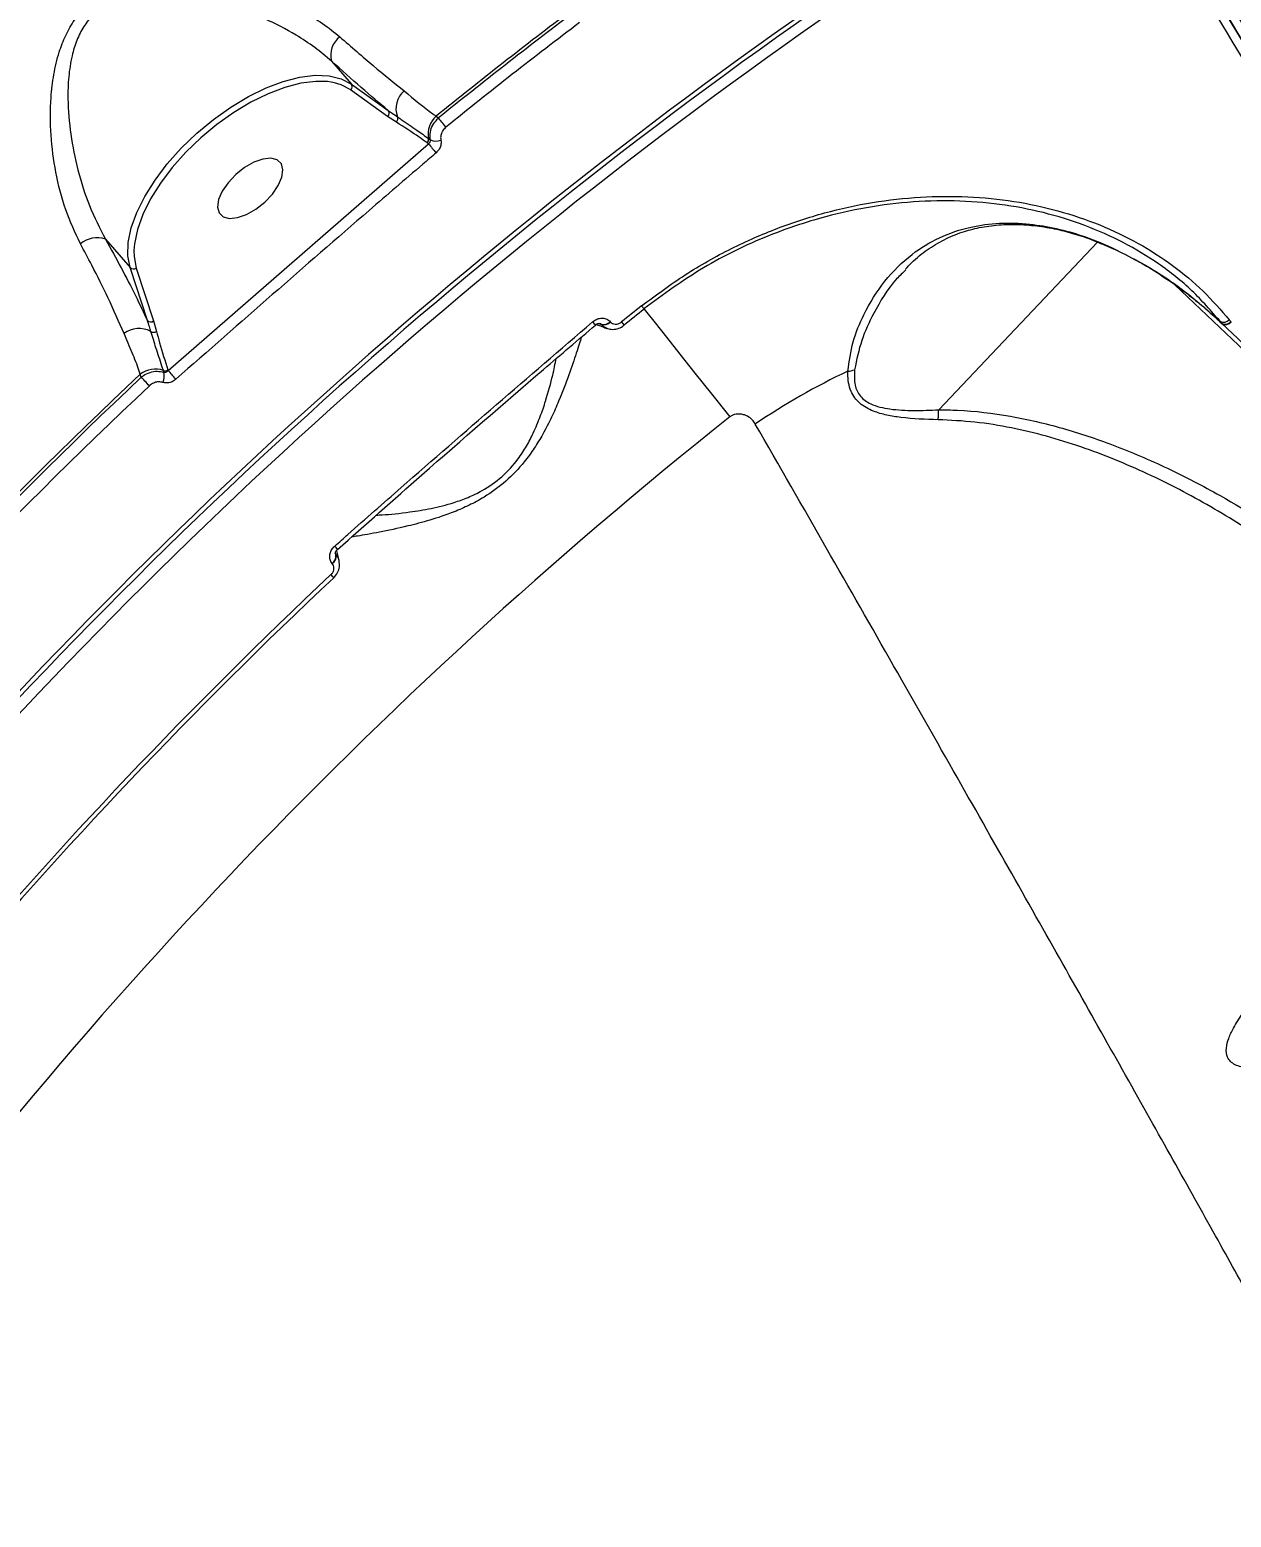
# Model space of a CAD drawing. Header units: millimetres. Extents: x -10374 to 11119, y -8221 to 9433.
# Drawn here: x 1666.9 to 1802.9, y -1908.1 to -1739.7 of the extents above; entities that cross this region are included whole.
import ezdxf

# ---------------------------------------------------------------- set-up
doc = ezdxf.new("R2010")
doc.units = ezdxf.units.MM
for name, color, linetype in [('DIKOM_ОБЪЕКТ', 7, 'Continuous'), ('DIKOM_РАЗМЕР_ЗОНА', 7, 'Continuous'), ('DIKOM_РАЗМЕР_ОБЪЕКТА', 7, 'Continuous')]:
    doc.layers.add(name, color=color, linetype=linetype)
doc.styles.add('style1', font='arial.ttf', dxfattribs={"width": 0.8})
doc.dimstyles.new('1-50', dxfattribs={"dimtxt": 300, "dimasz": 200, "dimexe": 100, "dimexo": 0, "dimgap": 100, "dimtad": 0, "dimdec": 0, "dimtxsty": 'style1', "dimcen": 0, "dimclrd": 7, "dimclre": 7, "dimadec": 1, "dimazin": 2, "dimtfac": 1, "dimtdec": 0, "dimtmove": 1, "dimatfit": 3, "dimfxl": 0, "dimlwd": 25, "dimlwe": 18, "dimarcsym": 0})

# ---------------------------------------------------------------- blocks, each defined once
blk = doc.blocks.new('*D16')
at = {"layer": 'Defpoints', "color": 0, "transparency": 16777216}
for p in [(-9045.1, 5161.67), (3694.49, 5161.67), (1813.16, -6719.94)]:
    blk.add_point(p, dxfattribs=at)
at = {"layer": 'DIKOM_РАЗМЕР_ОБЪЕКТА', "color": 7, "lineweight": 18, "transparency": 16777216}
for p, q in [((3694.49, 5161.67), (-9145.1, 5161.67)), ((1813.16, -6719.94), (-9145.1, -6719.94))]:
    blk.add_line(p, q, dxfattribs=at)
at = {"layer": 'DIKOM_РАЗМЕР_ОБЪЕКТА', "color": 7, "lineweight": 25, "transparency": 16777216}
for p, q in [((-9045.1, 4961.67), (-9045.1, -0.45)), ((-9045.1, -6519.94), (-9045.1, -1080.23))]:
    blk.add_line(p, q, dxfattribs=at)
at = {"layer": 'DIKOM_РАЗМЕР_ОБЪЕКТА', "color": 7, "transparency": 16777216}
for points in [[(-9078.43, 4961.67), (-9011.76, 4961.67), (-9045.1, 5161.67)], [(-9078.43, -6519.94), (-9011.76, -6519.94), (-9045.1, -6719.94)]]:
    blk.add_solid(points, dxfattribs=at)
at = {"layer": 'DIKOM_РАЗМЕР_ОБЪЕКТА', "color": 0, "transparency": 16777216, "insert": (-9045.1, -540.34), "char_height": 300, "attachment_point": 5, "rotation": 90, "style": 'style1'}
blk.add_mtext('11900', dxfattribs=at)
blk = doc.blocks.new('*D15')
at = {"layer": 'Defpoints', "color": 0, "transparency": 16777216}
for p in [(-5227.87, 8308.78), (9119.43, -1150.4), (-5227.87, -1991.82)]:
    blk.add_point(p, dxfattribs=at)
at = {"layer": 'DIKOM_РАЗМЕР_ОБЪЕКТА', "color": 7, "lineweight": 18, "transparency": 16777216}
for p, q in [((-5227.87, -1991.82), (-5227.87, 8408.78)), ((9119.43, -1150.4), (9119.43, 8408.78))]:
    blk.add_line(p, q, dxfattribs=at)
at = {"layer": 'DIKOM_РАЗМЕР_ОБЪЕКТА', "color": 7, "lineweight": 25, "transparency": 16777216}
for p, q in [((-5027.87, 8308.78), (187.44, 8308.78)), ((8919.43, 8308.78), (1267.22, 8308.78))]:
    blk.add_line(p, q, dxfattribs=at)
at = {"layer": 'DIKOM_РАЗМЕР_ОБЪЕКТА', "color": 7, "transparency": 16777216}
for points in [[(-5027.87, 8342.11), (-5027.87, 8275.44), (-5227.87, 8308.78)], [(8919.43, 8342.11), (8919.43, 8275.44), (9119.43, 8308.78)]]:
    blk.add_solid(points, dxfattribs=at)
at = {"layer": 'DIKOM_РАЗМЕР_ОБЪЕКТА', "color": 0, "transparency": 16777216, "insert": (727.33, 8308.78), "char_height": 300, "attachment_point": 5, "style": 'style1'}
blk.add_mtext('14350', dxfattribs=at)
blk = doc.blocks.new('*D14')
at = {"layer": 'Defpoints', "color": 0, "transparency": 16777216}
for p in [(-7515.85, 9236.32), (11119.43, -1423.4), (-7515.85, -2401.58)]:
    blk.add_point(p, dxfattribs=at)
at = {"layer": 'DIKOM_РАЗМЕР_ЗОНА', "color": 7, "lineweight": 18, "transparency": 16777216}
for p, q in [((-7515.85, -2401.58), (-7515.85, 9336.32)), ((11119.43, -1423.4), (11119.43, 9336.32))]:
    blk.add_line(p, q, dxfattribs=at)
at = {"layer": 'DIKOM_РАЗМЕР_ЗОНА', "color": 7, "lineweight": 25, "transparency": 16777216}
for p, q in [((-7315.85, 9236.32), (77.56, 9236.32)), ((10919.43, 9236.32), (1157.34, 9236.32))]:
    blk.add_line(p, q, dxfattribs=at)
at = {"layer": 'DIKOM_РАЗМЕР_ЗОНА', "color": 7, "transparency": 16777216}
for points in [[(-7315.85, 9269.65), (-7315.85, 9202.98), (-7515.85, 9236.32)], [(10919.43, 9269.65), (10919.43, 9202.98), (11119.43, 9236.32)]]:
    blk.add_solid(points, dxfattribs=at)
at = {"layer": 'DIKOM_РАЗМЕР_ЗОНА', "color": 0, "transparency": 16777216, "insert": (617.45, 9236.32), "char_height": 300, "attachment_point": 5, "style": 'style1'}
blk.add_mtext('18650', dxfattribs=at)
blk = doc.blocks.new('*D13')
at = {"layer": 'Defpoints', "color": 0, "transparency": 16777216}
for p in [(-10176.97, 7112.81), (3082.33, 7112.81), (2015.48, -8221.4)]:
    blk.add_point(p, dxfattribs=at)
at = {"layer": 'DIKOM_РАЗМЕР_ЗОНА', "color": 7, "lineweight": 18, "transparency": 16777216}
for p, q in [((3082.33, 7112.81), (-10276.97, 7112.81)), ((2015.48, -8221.4), (-10276.97, -8221.4))]:
    blk.add_line(p, q, dxfattribs=at)
at = {"layer": 'DIKOM_РАЗМЕР_ЗОНА', "color": 7, "lineweight": 25, "transparency": 16777216}
for p, q in [((-10176.97, 6912.81), (-10176.97, -14.41)), ((-10176.97, -8021.4), (-10176.97, -1094.19))]:
    blk.add_line(p, q, dxfattribs=at)
at = {"layer": 'DIKOM_РАЗМЕР_ЗОНА', "color": 7, "transparency": 16777216}
for points in [[(-10210.3, 6912.81), (-10143.64, 6912.81), (-10176.97, 7112.81)], [(-10210.3, -8021.4), (-10143.64, -8021.4), (-10176.97, -8221.4)]]:
    blk.add_solid(points, dxfattribs=at)
at = {"layer": 'DIKOM_РАЗМЕР_ЗОНА', "color": 0, "transparency": 16777216, "insert": (-10176.97, -554.3), "char_height": 300, "attachment_point": 5, "rotation": 90, "style": 'style1'}
blk.add_mtext('15300', dxfattribs=at)

msp = doc.modelspace()

# ---------------------------------------------------------------- linework, layer by layer
at = {"layer": 'DIKOM_ОБЪЕКТ', "color": 7, "linetype": 'Continuous', "lineweight": 15}
for p, q in [((1701.03, -1743.27), (1703.28, -1745.86)), ((1707.39, -1749.53), (1703.2, -1746.53)), ((1703.28, -1745.86), (1707.46, -1748.85)), ((1708.38, -1750.18), (1707.39, -1749.53)), ((1712.88, -1749.5), (1713.16, -1749.7)), ((1712.02, -1752.03), (1712.23, -1752.18)), ((1682.53, -1778.27), (1712.01, -1752.63)), ((1712.01, -1752.63), (1711.86, -1752.52)), ((1675.44, -1763.41), (1678.25, -1766.64)), ((1769.77, -1782.72), (1787.76, -1763.76)), ((1788.11, -1763.83), (1789.32, -1764.36)), ((1788.15, -1763.9), (1789.36, -1764.44)), ((1680.2, -1772.64), (1678.25, -1766.64)), ((1678.93, -1766.69), (1680.89, -1772.68)), ((1837.91, -1807.89), (1796.55, -1768.64)), ((1802.66, -1772.56), (1802.86, -1772.76)), ((1680.89, -1772.68), (1681.23, -1773.86)), ((1730.91, -1773.13), (1730.91, -1773.13)), ((1731.55, -1773.05), (1731.39, -1772.96)), ((1731.4, -1773), (1731.57, -1773.07)), ((1731.57, -1773.07), (1731.55, -1773.05)), ((1732.58, -1772.76), (1732.6, -1772.77)), ((1801.83, -1772.96), (1801.66, -1772.75)), ((1801.84, -1772.97), (1801.83, -1772.96)), ((1801.84, -1772.97), (1801.86, -1772.99)), ((1802.86, -1772.76), (1802.88, -1772.79)), ((1679.5, -1779.06), (1679.39, -1778.71)), ((1682.51, -1778.21), (1682.53, -1778.27)), ((1701.49, -1799.02), (1701.54, -1799.14)), ((1701.55, -1799.16), (1701.51, -1798.96)), ((1701.54, -1799.14), (1701.55, -1799.16)), ((1701.7, -1798.51), (1701.7, -1798.51)), ((1701.12, -1800.13), (1701.11, -1800.12))]:
    msp.add_line(p, q, dxfattribs=at)
at = {"layer": 'DIKOM_ОБЪЕКТ', "color": 7, "linetype": 'Continuous', "lineweight": 15, "flags": 128}
for points in [[(1678.25, -1766.64), (1677.99, -1765.31), (1678.03, -1763.8), (1678.37, -1762.15), (1679, -1760.4), (1679.9, -1758.58), (1681.06, -1756.73), (1682.44, -1754.9), (1684.03, -1753.12), (1685.78, -1751.43), (1687.66, -1749.87), (1689.62, -1748.48), (1691.62, -1747.28), (1693.63, -1746.3), (1695.58, -1745.56), (1697.45, -1745.08), (1699.19, -1744.86), (1700.76, -1744.92), (1702.14, -1745.26), (1703.28, -1745.86)], [(1700.19, -1745.57), (1699.25, -1745.57), (1697.56, -1745.77), (1695.75, -1746.24), (1693.85, -1746.96), (1691.9, -1747.91), (1689.96, -1749.07), (1688.06, -1750.43), (1686.24, -1751.94), (1684.54, -1753.57), (1683, -1755.3), (1681.66, -1757.08), (1680.54, -1758.87), (1679.66, -1760.64), (1679.06, -1762.34), (1678.73, -1763.93), (1678.67, -1764.71)], [(1713.99, -1750.74), (1713.88, -1750.6), (1713.76, -1750.45), (1713.64, -1750.31), (1713.52, -1750.16), (1713.41, -1750.02), (1713.31, -1749.9), (1713.23, -1749.79), (1713.16, -1749.7)], [(1693.47, -1759.22), (1694.34, -1758.31), (1695.01, -1757.34), (1695.42, -1756.4), (1695.54, -1755.56), (1695.36, -1754.89), (1694.89, -1754.45), (1694.18, -1754.27), (1693.27, -1754.36), (1692.25, -1754.72), (1691.2, -1755.32), (1690.2, -1756.11), (1689.33, -1757.03), (1688.66, -1758), (1688.25, -1758.94), (1688.13, -1759.78), (1688.31, -1760.45), (1688.78, -1760.89), (1689.49, -1761.07), (1690.4, -1760.98), (1691.42, -1760.61), (1692.47, -1760.01), (1693.47, -1759.22)], [(1678.67, -1764.71), (1678.69, -1765.39), (1678.93, -1766.69)], [(1789.32, -1764.36), (1789.37, -1764.42), (1789.37, -1764.42)], [(1736.14, -1770.98), (1736.22, -1771.08), (1736.29, -1771.17), (1736.35, -1771.24), (1736.39, -1771.3), (1736.42, -1771.33), (1736.43, -1771.34)], [(1736.43, -1771.34), (1736.57, -1771.52), (1737.66, -1772.89), (1738.96, -1774.52), (1740.47, -1776.42), (1742.17, -1778.57), (1744.06, -1780.94), (1746.12, -1783.53)], [(1802.86, -1772.76), (1802.72, -1772.87), (1802.58, -1772.96), (1802.43, -1773.03), (1802.29, -1773.07), (1802.15, -1773.08), (1802.03, -1773.07), (1801.92, -1773.03), (1801.84, -1772.97)], [(1680.42, -1780.03), (1680.29, -1779.9), (1680.17, -1779.76), (1680.04, -1779.62), (1679.91, -1779.48), (1679.79, -1779.35), (1679.68, -1779.24), (1679.58, -1779.14), (1679.5, -1779.06)], [(1701.28, -1801.73), (1701.27, -1801.72), (1701.25, -1801.69), (1701.2, -1801.64), (1701.14, -1801.58), (1701.06, -1801.49), (1700.96, -1801.39)]]:
    msp.add_lwpolyline(points, dxfattribs=at)
at = {"layer": 'DIKOM_ОБЪЕКТ', "color": 7, "linetype": 'Continuous', "lineweight": 15}
for centre, radius, start, end in [((2088, -2213.4), 646.28, 127.10022, 145.89978), ((2088, -2213.4), 580.87, 121.09855, 151.90145), ((2088, -2213.4), 580.37, 121.09855, 151.90145), ((2088, -2213.4), 579.13, 121.09885, 151.90115), ((2088, -2213.4), 596.59, 127.10022, 128.95988), ((2088, -2213.4), 596.26, 127.10338, 128.95123), ((2088, -2213.4), 594.93, 127.10338, 128.95123), ((1703.53, -1742.6), 2.59, 126.6542, 195.0317), ((1699.99, -1751.42), 5.86, 56.7137, 88.0374), ((1702.87, -1746.15), 0.502, 311.476, 36.4643), ((1710.98, -1748.65), 2.65, 130.5649, 200.1189), ((1707.06, -1749.15), 0.502, 311.5056, 36.4748), ((1708.02, -1749.8), 0.527, 313.6159, 26.8849), ((1714.7, -1751.53), 2.73, 131.9472, 190.4214), ((1711.48, -1752.13), 0.544, 313.5422, 10.6101), ((1712.86, -1750.8), 1.52, 245.7167, 291.6645), ((1756.24, -1715.9), 57.49, 219.7119, 221.0415), ((1674.5, -1766.21), 2.95, 71.3734, 129.7213), ((1678.62, -1766.27), 0.526, 225.3921, 307.1137), ((1680.57, -1772.26), 0.526, 225.3794, 307.1263), ((2088, -2213.4), 565.29, 128.4952, 128.7903), ((2088, -2213.4), 564.82, 128.4952, 128.7903), ((1802, -1771.82), 0.994, 249.8606, 311.927), ((1679.26, -1776.37), 2.84, 62.1357, 127.1506), ((1680.91, -1773.41), 0.551, 234.4389, 304.9926), ((1734.83, -1769.27), 5.5, 219.5888, 224.485), ((1731.83, -1772.08), 1.01, 254.0514, 317.9537), ((1731.85, -1772.1), 1.01, 254.0454, 317.9496), ((2019.66, -1543.32), 366.52, 218.7611, 218.8338), ((1802.25, -1772.27), 0.815, 240.6328, 320.8111), ((2088, -2213.4), 596.59, 133.22853, 139.77147), ((2088, -2213.4), 596.26, 133.24313, 139.75687), ((1681.1, -1780.98), 2.85, 71.5675, 126.9957), ((1680.46, -1778.88), 1.65, 333.0535, 13.7569), ((1682.18, -1777.75), 0.567, 251.2465, 305.2866), ((1643.74, -1813.72), 52.55, 40.965, 42.4194), ((1793.17, -1849.59), 78.79, 115.3024, 124.0865), ((1759.3, -1775.67), 2.7, 274.0826, 290.6332), ((2088, -2213.4), 594.93, 133.24313, 139.75687), ((2088, -2213.4), 549.25, 128.4952, 144.5048), ((1700.54, -1799.28), 1.01, 304.0418, 7.9565), ((1700.56, -1799.3), 1.01, 304.064, 7.9369), ((1697.27, -1801.92), 5.6, 37.5687, 42.3803), ((2088, -2213.4), 565.29, 133.2097, 139.7903), ((2088, -2213.4), 564.82, 133.2097, 139.7903)]:
    msp.add_arc(centre, radius, start, end, dxfattribs=at)
for points, knots in [([(1789.47, -1716.56), (1791.49, -1719.93), (1796.94, -1729), (1805.53, -1743.3), (1815.12, -1759.26), (1824.38, -1774.67), (1833.28, -1789.47), (1841.76, -1803.59), (1849.65, -1816.72), (1856.93, -1828.84), (1863.6, -1839.95), (1869.78, -1850.22), (1875.41, -1859.59), (1880.46, -1868), (1884.83, -1875.27), (1888.51, -1881.39), (1891.51, -1886.4), (1893.91, -1890.38), (1895.63, -1893.24), (1896.72, -1895.06), (1896.85, -1895.28), (1896.92, -1895.4)], [0, 0, 0, 0, 0.031306, 0.084338, 0.137411, 0.190443, 0.245015, 0.299632, 0.354205, 0.407236, 0.460309, 0.513341, 0.567913, 0.62253, 0.677102, 0.730134, 0.783207, 0.836239, 0.890811, 0.945428, 1, 1, 1, 1]), ([(1896.92, -1895.4), (1896.85, -1895.28), (1896.72, -1895.06), (1895.65, -1893.28), (1893.95, -1890.45), (1891.58, -1886.5), (1888.55, -1881.46), (1884.87, -1875.33), (1880.53, -1868.11), (1875.55, -1859.83), (1869.95, -1850.51), (1863.77, -1840.22), (1857.02, -1828.99), (1850.18, -1817.61), (1843.39, -1806.3), (1836.75, -1795.25), (1829.79, -1783.67), (1822.44, -1771.44), (1814.7, -1758.56), (1806.57, -1745.02), (1798.18, -1731.06), (1792.37, -1721.39), (1789.47, -1716.56)], [0, 0, 0, 0, 0.053673, 0.107515, 0.161443, 0.215371, 0.269213, 0.322886, 0.376559, 0.430402, 0.484331, 0.53826, 0.592102, 0.645776, 0.689267, 0.732803, 0.77634, 0.819831, 0.864848, 0.909915, 0.954983, 1, 1, 1, 1]), ([(1790.58, -1716.48), (1792.61, -1719.85), (1798.07, -1728.94), (1806.69, -1743.28), (1816.3, -1759.27), (1825.58, -1774.72), (1834.5, -1789.56), (1843, -1803.72), (1850.91, -1816.88), (1858.21, -1829.03), (1864.9, -1840.16), (1871.08, -1850.46), (1876.73, -1859.85), (1881.79, -1868.28), (1886.17, -1875.56), (1889.86, -1881.7), (1892.88, -1886.72), (1895.25, -1890.7), (1897.05, -1893.62), (1897.88, -1895.26), (1898.68, -1895.93), (1898.29, -1895.74), (1898.29, -1895.74)], [0, 0, 0, 0, 0.031306, 0.084337, 0.13741, 0.190441, 0.245013, 0.299629, 0.354201, 0.407233, 0.460305, 0.513337, 0.567909, 0.622525, 0.677097, 0.730128, 0.7832, 0.836231, 0.890802, 0.945417, 0.999989, 1, 1, 1, 1]), ([(1896.58, -1896.77), (1896.58, -1896.77), (1896.58, -1896.77), (1896.35, -1896.38), (1895.31, -1894.66), (1893.6, -1891.81), (1891.22, -1887.85), (1888.19, -1882.8), (1884.5, -1876.66), (1880.15, -1869.42), (1875.16, -1861.11), (1869.55, -1851.78), (1863.35, -1841.46), (1856.58, -1830.2), (1849.61, -1818.6), (1842.52, -1806.8), (1835.4, -1794.95), (1827.9, -1782.46), (1820.05, -1769.41), (1811.94, -1755.89), (1803.56, -1741.96), (1795.87, -1729.16), (1790.9, -1720.88), (1788.87, -1717.51)], [0, 0, 0, 0, 0, 0.053674, 0.107516, 0.161445, 0.215373, 0.269216, 0.322889, 0.376562, 0.430404, 0.484333, 0.538261, 0.592104, 0.645777, 0.691933, 0.738333, 0.784789, 0.831244, 0.877645, 0.923169, 0.968693, 1, 1, 1, 1]), ([(1672.61, -1763.94), (1672.02, -1762.69), (1670.83, -1760.17), (1669.78, -1755.95), (1669.21, -1751.66), (1669.19, -1747.93), (1669.55, -1744.78), (1670.11, -1742.42), (1670.9, -1740.35), (1672.1, -1738.24), (1674.08, -1736.15), (1676.75, -1734.76), (1679.38, -1734.08), (1682.38, -1733.77), (1685.97, -1733.92), (1690.09, -1734.68), (1694.11, -1735.9), (1697.45, -1737.41), (1700.08, -1738.97), (1701.35, -1740), (1701.98, -1740.52)], [0, 0, 0, 0, 0.075448, 0.151028, 0.221385, 0.291723, 0.334657, 0.377543, 0.410424, 0.443255, 0.496246, 0.54908, 0.588987, 0.628975, 0.696943, 0.76501, 0.836348, 0.907628, 0.953827, 1, 1, 1, 1]), ([(1701.03, -1743.27), (1700.41, -1742.75), (1699.18, -1741.69), (1696.67, -1740.06), (1693.49, -1738.41), (1689.7, -1736.96), (1685.81, -1735.94), (1682.46, -1735.5), (1679.65, -1735.57), (1677.25, -1736), (1674.81, -1737.12), (1673.11, -1739), (1672.16, -1740.92), (1671.58, -1742.85), (1671.24, -1745.06), (1671.15, -1748.05), (1671.45, -1751.6), (1672.28, -1755.67), (1673.54, -1759.73), (1674.8, -1762.17), (1675.44, -1763.41)], [0, 0, 0, 0, 0.04688, 0.09449, 0.16679, 0.24077, 0.308687, 0.378026, 0.416344, 0.455547, 0.504915, 0.554034, 0.584909, 0.616739, 0.658911, 0.701801, 0.772713, 0.845076, 0.92141, 1, 1, 1, 1]), ([(1701.98, -1740.52), (1703.27, -1741.65), (1705.88, -1743.93), (1708.12, -1745.72), (1709.26, -1746.63)], [0, 0, 0, 0, 0.494243, 1, 1, 1, 1]), ([(1707.46, -1748.85), (1706.46, -1748.01), (1704.45, -1746.32), (1702.17, -1744.29), (1701.03, -1743.27)], [0, 0, 0, 0, 0.496059, 1, 1, 1, 1]), ([(1760.84, -2040.58), (1760.79, -2040.56), (1760.66, -2040.49), (1759.5, -2039.87), (1757.09, -2038.59), (1753.5, -2036.68), (1748.72, -2034.14), (1742.73, -2030.96), (1735.67, -2027.2), (1727.58, -2022.9), (1718.53, -2018.09), (1708.38, -2012.69), (1697.12, -2006.7), (1684.75, -2000.13), (1671.55, -1993.11), (1657.59, -1985.68), (1642.94, -1977.89), (1627.37, -1969.62), (1610.89, -1960.85), (1593.53, -1951.63), (1575.9, -1942.25), (1558.09, -1932.78), (1540.18, -1923.26), (1521.69, -1913.42), (1502.64, -1903.3), (1483.09, -1892.9), (1463.18, -1882.32), (1442.99, -1871.58), (1422.57, -1860.72), (1401.85, -1849.7), (1380.89, -1838.56), (1359.76, -1827.32), (1338.92, -1816.25), (1318.45, -1805.36), (1298.39, -1794.7), (1278.43, -1784.08), (1258.62, -1773.55), (1239.06, -1763.15), (1221.27, -1753.69), (1210.23, -1747.82), (1205.35, -1745.22)], [0, 0, 0, 0, 0.015651, 0.042167, 0.068704, 0.09522, 0.122506, 0.149814, 0.177101, 0.203616, 0.230153, 0.256669, 0.283955, 0.311263, 0.33855, 0.365066, 0.391602, 0.418118, 0.445404, 0.472712, 0.499999, 0.52556, 0.551139, 0.576701, 0.602949, 0.629218, 0.655466, 0.681983, 0.708519, 0.735035, 0.762321, 0.78963, 0.816916, 0.843432, 0.869968, 0.896484, 0.923771, 0.951079, 0.978365, 1, 1, 1, 1]), ([(1206.26, -1744.57), (1211.13, -1747.16), (1222.04, -1752.97), (1239.59, -1762.3), (1258.83, -1772.52), (1278.51, -1782.99), (1298.54, -1793.64), (1318.83, -1804.43), (1339.32, -1815.32), (1359.97, -1826.3), (1380.75, -1837.35), (1401.59, -1848.43), (1422.4, -1859.5), (1443.07, -1870.49), (1463.3, -1881.24), (1483.04, -1891.74), (1502.3, -1901.98), (1521.25, -1912.06), (1539.83, -1921.94), (1557.94, -1931.57), (1575.77, -1941.04), (1593.23, -1950.33), (1610.31, -1959.41), (1626.71, -1968.13), (1642.38, -1976.46), (1657.24, -1984.36), (1671.22, -1991.8), (1684.3, -1998.76), (1696.47, -2005.23), (1707.7, -2011.2), (1717.94, -2016.64), (1727.13, -2021.53), (1734.73, -2025.57), (1740.94, -2028.87), (1745.98, -2031.55), (1750.29, -2033.84), (1753.89, -2035.76), (1756.76, -2037.28), (1758.83, -2038.38), (1760.15, -2039.08), (1760.33, -2039.18), (1760.43, -2039.23)], [0, 0, 0, 0, 0.021635, 0.048472, 0.075394, 0.102359, 0.129323, 0.156245, 0.183082, 0.209919, 0.236841, 0.263805, 0.29077, 0.317692, 0.344529, 0.370376, 0.3963, 0.422262, 0.448224, 0.474147, 0.499995, 0.526832, 0.553754, 0.580718, 0.607683, 0.634604, 0.661441, 0.688278, 0.7152, 0.742165, 0.769129, 0.796051, 0.822888, 0.844633, 0.866402, 0.88817, 0.909915, 0.932424, 0.954958, 0.977491, 1, 1, 1, 1]), ([(1709.26, -1746.63), (1710.37, -1747.57), (1711.64, -1748.63), (1712.75, -1749.41), (1712.88, -1749.5)], [0, 0, 0, 0, 0.882138, 1, 1, 1, 1]), ([(1707.46, -1748.85), (1707.61, -1748.96), (1707.95, -1749.2), (1708.29, -1749.43), (1708.49, -1749.56)], [0, 0, 0, 0, 0.435304, 1, 1, 1, 1]), ([(1711.86, -1752.52), (1711.56, -1752.31), (1710.43, -1751.5), (1709.25, -1750.74), (1708.38, -1750.18)], [0, 0, 0, 0, 0.264707, 1, 1, 1, 1]), ([(1708.49, -1749.56), (1708.64, -1749.66), (1709.39, -1750.16), (1710.57, -1750.99), (1711.58, -1751.71), (1712.02, -1752.03)], [0, 0, 0, 0, 0.122272, 0.611434, 1, 1, 1, 1]), ([(1712.23, -1752.18), (1712.22, -1752.08), (1712.16, -1751.74), (1712.23, -1751.09), (1712.56, -1750.31), (1712.96, -1749.91), (1713.16, -1749.7)], [0, 0, 0, 0, 0.11061, 0.406339, 0.703514, 1, 1, 1, 1]), ([(1713.99, -1750.74), (1713.87, -1750.86), (1713.62, -1751.09), (1713.42, -1751.56), (1713.37, -1751.94), (1713.41, -1752.15), (1713.42, -1752.21)], [0, 0, 0, 0, 0.296929, 0.594076, 0.889516, 1, 1, 1, 1]), ([(1712.01, -1752.63), (1712.06, -1752.59), (1712.15, -1752.52), (1712.23, -1752.38), (1712.24, -1752.26), (1712.24, -1752.19), (1712.23, -1752.18)], [0, 0, 0, 0, 0.313137, 0.619655, 0.917116, 1, 1, 1, 1]), ([(1713.42, -1752.21), (1713.42, -1752.25), (1713.46, -1752.44), (1713.43, -1752.81), (1713.23, -1753.28), (1712.99, -1753.52), (1712.87, -1753.65)], [0, 0, 0, 0, 0.085594, 0.389358, 0.694843, 1, 1, 1, 1]), ([(1712.87, -1753.65), (1712.37, -1754.08), (1709.84, -1756.25), (1699.97, -1764.74), (1690.69, -1772.88), (1683.42, -1779.27)], [0, 0, 0, 0, 0.051225, 0.256129, 1, 1, 1, 1]), ([(1736.14, -1770.98), (1737.76, -1769.77), (1740.99, -1767.35), (1746.18, -1764.44), (1751.48, -1762.11), (1756.83, -1760.36), (1762.27, -1759.17), (1767.71, -1758.57), (1773.08, -1758.53), (1778.31, -1759.05), (1783.32, -1760.13), (1788.04, -1761.73), (1792.4, -1763.81), (1796.31, -1766.34), (1799.79, -1769.22), (1801.71, -1771.45), (1802.66, -1772.56)], [0, 0, 0, 0, 0.075108, 0.150215, 0.221283, 0.292576, 0.363646, 0.43477, 0.506122, 0.577249, 0.64834, 0.719658, 0.790751, 0.860429, 0.930319, 1, 1, 1, 1]), ([(1801.66, -1772.75), (1800.62, -1771.56), (1798.55, -1769.17), (1794.81, -1766.2), (1790.72, -1763.73), (1786.35, -1761.79), (1781.66, -1760.33), (1776.69, -1759.4), (1771.54, -1759.01), (1766.26, -1759.16), (1760.93, -1759.89), (1755.62, -1761.17), (1749.61, -1763.27), (1743.02, -1766.46), (1738.6, -1769.68), (1736.39, -1771.29)], [0, 0, 0, 0, 0.076609, 0.153216, 0.224233, 0.295474, 0.366489, 0.437487, 0.508711, 0.579711, 0.650699, 0.721913, 0.792902, 0.896451, 1, 1, 1, 1]), ([(1759.49, -1778.36), (1759.65, -1777.24), (1759.95, -1775), (1761.43, -1771.5), (1763.55, -1768.07), (1766.48, -1765.16), (1769.78, -1763.15), (1773.12, -1762), (1776.59, -1761.54), (1779.85, -1761.63), (1783.07, -1762.16), (1785.77, -1762.91), (1787.45, -1763.57), (1788.11, -1763.83)], [0, 0, 0, 0, 0.089954, 0.180155, 0.306842, 0.433486, 0.539377, 0.645178, 0.730572, 0.815885, 0.885731, 0.955523, 1, 1, 1, 1]), ([(1766.02, -1766.82), (1766.25, -1766.56), (1766.99, -1765.73), (1768.44, -1764.6), (1770.34, -1763.44), (1772.31, -1762.62), (1774.38, -1762.07), (1776.52, -1761.77), (1778.8, -1761.72), (1781.1, -1761.91), (1783.31, -1762.31), (1785.46, -1762.9), (1787.05, -1763.44), (1787.96, -1763.84), (1788.15, -1763.93)], [0, 0, 0, 0, 0.050194, 0.161288, 0.270344, 0.376211, 0.467341, 0.564174, 0.657325, 0.746137, 0.830753, 0.902811, 0.97929, 1, 1, 1, 1]), ([(1677.55, -1774.1), (1676.97, -1772.78), (1675.92, -1770.35), (1674.17, -1766.86), (1673.05, -1764.75), (1672.61, -1763.94)], [0, 0, 0, 0, 0.425113, 0.778075, 1, 1, 1, 1]), ([(1675.44, -1763.41), (1676.05, -1764.51), (1677.27, -1766.72), (1678.86, -1769.81), (1679.76, -1771.71), (1680.2, -1772.64)], [0, 0, 0, 0, 0.335755, 0.674759, 1, 1, 1, 1]), ([(1788.11, -1763.83), (1788.11, -1763.84), (1788.12, -1763.88), (1788.15, -1763.88), (1788.17, -1763.88)], [0, 0, 0, 0, 0.251404, 1, 1, 1, 1]), ([(1789.32, -1764.36), (1790.8, -1765.1), (1793.76, -1766.57), (1797.9, -1769.43), (1800.4, -1771.64), (1801.66, -1772.75)], [0, 0, 0, 0, 0.33174, 0.663844, 1, 1, 1, 1]), ([(1789.36, -1764.44), (1789.77, -1764.61), (1790.52, -1764.95), (1791.26, -1765.35), (1791.6, -1765.54)], [0, 0, 0, 0, 0.533153, 1, 1, 1, 1]), ([(1791.6, -1765.54), (1791.96, -1765.73), (1793.15, -1766.35), (1795.23, -1767.66), (1797.89, -1769.54), (1800.17, -1771.43), (1801.54, -1772.69), (1802.02, -1773.15), (1802.03, -1773.16)], [0, 0, 0, 0, 0.094511, 0.311775, 0.567073, 0.847192, 0.996259, 1, 1, 1, 1]), ([(1766.06, -1766.88), (1765.7, -1767.22), (1764.22, -1768.61), (1762.59, -1771.36), (1760.93, -1774.85), (1760.48, -1777.07), (1760.25, -1778.19)], [0, 0, 0, 0, 0.120163, 0.490984, 0.743218, 1, 1, 1, 1]), ([(1680.59, -1773.86), (1680.54, -1773.68), (1680.41, -1773.27), (1680.28, -1772.86), (1680.2, -1772.64)], [0, 0, 0, 0, 0.44033, 1, 1, 1, 1]), ([(1730.59, -1772.78), (1730.73, -1772.68), (1731.01, -1772.47), (1731.51, -1772.34), (1731.99, -1772.37), (1732.35, -1772.53), (1732.52, -1772.69), (1732.58, -1772.76)], [0, 0, 0, 0, 0.218276, 0.436783, 0.653018, 0.865755, 1, 1, 1, 1]), ([(1679.39, -1778.71), (1679.34, -1778.56), (1679.09, -1777.78), (1678.5, -1776.32), (1677.87, -1774.84), (1677.55, -1774.1)], [0, 0, 0, 0, 0.108886, 0.552805, 1, 1, 1, 1]), ([(1682, -1778.28), (1681.95, -1778.12), (1681.67, -1777.27), (1681.19, -1775.82), (1680.78, -1774.48), (1680.59, -1773.86)], [0, 0, 0, 0, 0.117888, 0.589466, 1, 1, 1, 1]), ([(1681.23, -1773.86), (1681.34, -1774.29), (1681.74, -1775.76), (1682.19, -1777.19), (1682.51, -1778.21)], [0, 0, 0, 0, 0.291176, 1, 1, 1, 1]), ([(1701.4, -1798.15), (1701.9, -1797.71), (1704.4, -1795.5), (1714.07, -1786.98), (1723.34, -1779.01), (1730.59, -1772.78)], [0, 0, 0, 0, 0.051709, 0.258553, 1, 1, 1, 1]), ([(1701.72, -1798.53), (1704.89, -1795.71), (1712.62, -1788.87), (1722.37, -1780.42), (1728.96, -1774.81), (1730.92, -1773.14)], [0, 0, 0, 0, 0.32886, 0.800314, 1, 1, 1, 1]), ([(1730.91, -1773.13), (1730.92, -1773.12), (1730.97, -1773.07), (1731.09, -1773), (1731.25, -1772.95), (1731.38, -1772.94), (1731.44, -1772.96), (1731.46, -1772.97), (1731.46, -1772.97)], [0, 0, 0, 0, 0.048976, 0.250049, 0.446308, 0.652394, 0.878758, 1, 1, 1, 1]), ([(1730.99, -1773.07), (1731.14, -1773.11), (1731.47, -1773.21), (1731.93, -1773.41), (1732.18, -1773.52)], [0, 0, 0, 0, 0.457259, 1, 1, 1, 1]), ([(1731.55, -1773.05), (1731.54, -1773.03), (1731.51, -1773), (1731.47, -1772.98), (1731.46, -1772.98)], [0, 0, 0, 0, 0.733196, 1, 1, 1, 1]), ([(1732.13, -1773.47), (1732.13, -1773.47), (1731.93, -1773.42), (1731.74, -1773.25), (1731.59, -1773.09), (1731.57, -1773.07)], [0, 0, 0, 0, 0.034219, 0.87042, 1, 1, 1, 1]), ([(1732.14, -1773.46), (1732.32, -1773.53), (1732.72, -1773.67), (1733.38, -1773.58), (1733.89, -1773.39), (1734.1, -1773.18), (1734.14, -1773.14)], [0, 0, 0, 0, 0.273009, 0.590878, 0.916719, 1, 1, 1, 1]), ([(1732.6, -1772.77), (1732.6, -1772.78), (1732.68, -1772.86), (1732.85, -1772.98), (1733.1, -1773.05), (1733.37, -1773.04), (1733.62, -1772.96), (1733.79, -1772.85), (1733.86, -1772.79)], [0, 0, 0, 0, 0.033947, 0.252216, 0.470502, 0.597959, 0.819286, 1, 1, 1, 1]), ([(1837.27, -1806.6), (1834.51, -1803.98), (1828.99, -1798.73), (1820.27, -1790.46), (1811.26, -1781.91), (1804.99, -1775.96), (1801.85, -1772.98)], [0, 0, 0, 0, 0.249268, 0.498535, 0.749267, 1, 1, 1, 1]), ([(1729.31, -1774.51), (1729.31, -1774.52), (1729.21, -1774.91), (1728.75, -1776.32), (1727.96, -1778.69), (1726.98, -1781.24), (1725.97, -1783.56), (1725.05, -1785.35), (1724.02, -1787.06), (1722.7, -1788.89), (1720.82, -1790.88), (1718.59, -1792.5), (1716.6, -1793.56), (1714.51, -1794.47), (1712.14, -1795.26), (1709.23, -1796.01), (1706.38, -1796.61), (1704.32, -1796.97), (1703.53, -1797.09), (1703.31, -1797.12)], [0, 0, 0, 0, 0.001654, 0.086542, 0.175637, 0.264699, 0.314117, 0.363484, 0.402161, 0.440762, 0.497898, 0.555163, 0.593682, 0.632276, 0.698834, 0.765526, 0.86444, 0.963337, 1, 1, 1, 1]), ([(1706.11, -1794.65), (1706.33, -1794.64), (1707.35, -1794.6), (1709.49, -1794.37), (1712.26, -1793.94), (1714.51, -1793.38), (1716.48, -1792.68), (1718.32, -1791.8), (1720.38, -1790.38), (1722.04, -1788.53), (1723.14, -1786.83), (1723.98, -1785.2), (1724.69, -1783.48), (1725.45, -1781.23), (1726.07, -1778.93), (1726.35, -1777.54), (1726.47, -1776.93)], [0, 0, 0, 0, 0.035495, 0.165064, 0.250875, 0.336482, 0.384556, 0.432497, 0.501927, 0.571256, 0.619365, 0.667601, 0.730937, 0.79435, 0.910768, 1, 1, 1, 1]), ([(1679.5, -1779.06), (1679.58, -1778.99), (1679.88, -1778.75), (1680.48, -1778.46), (1681.31, -1778.31), (1681.81, -1778.43), (1682.07, -1778.49)], [0, 0, 0, 0, 0.109253, 0.407971, 0.703093, 1, 1, 1, 1]), ([(1683.42, -1779.27), (1683.38, -1779.3), (1683.22, -1779.44), (1682.88, -1779.62), (1682.39, -1779.73), (1682.09, -1779.66), (1681.94, -1779.63)], [0, 0, 0, 0, 0.081061, 0.390809, 0.695112, 1, 1, 1, 1]), ([(1682.07, -1778.49), (1682.06, -1778.45), (1682.03, -1778.39), (1682.01, -1778.32), (1682, -1778.28)], [0, 0, 0, 0, 0.487786, 1, 1, 1, 1]), ([(1682.07, -1778.49), (1682.12, -1778.49), (1682.22, -1778.5), (1682.37, -1778.44), (1682.47, -1778.35), (1682.52, -1778.29), (1682.53, -1778.27)], [0, 0, 0, 0, 0.286344, 0.589765, 0.913514, 1, 1, 1, 1]), ([(1769.7, -1783.86), (1768.28, -1783.81), (1766.29, -1783.75), (1763.87, -1783.35), (1762.24, -1782.9), (1760.73, -1782.06), (1759.66, -1780.57), (1759.47, -1779.24), (1759.49, -1778.45), (1759.49, -1778.36)], [0, 0, 0, 0, 0.28652, 0.400272, 0.516303, 0.657467, 0.79939, 0.976349, 1, 1, 1, 1]), ([(1760.25, -1778.19), (1760.22, -1778.79), (1760.16, -1779.86), (1760.81, -1781.25), (1762.18, -1782.24), (1764.33, -1782.72), (1766.95, -1782.85), (1768.82, -1782.77), (1769.77, -1782.72), (1769.77, -1782.72)], [0, 0, 0, 0, 0.159557, 0.287541, 0.41504, 0.593465, 0.796216, 0.999725, 1, 1, 1, 1]), ([(1681.94, -1779.63), (1681.78, -1779.6), (1681.48, -1779.53), (1680.99, -1779.64), (1680.64, -1779.83), (1680.46, -1779.98), (1680.42, -1780.03)], [0, 0, 0, 0, 0.295532, 0.590363, 0.890215, 1, 1, 1, 1]), ([(1769.7, -1783.86), (1769.7, -1783.83), (1769.72, -1783.67), (1769.75, -1783.31), (1769.76, -1782.93), (1769.77, -1782.72)], [0, 0, 0, 0, 0.08439, 0.497338, 1, 1, 1, 1]), ([(1769.77, -1782.72), (1769.77, -1782.72), (1769.77, -1782.72), (1769.77, -1782.72), (1769.77, -1782.72), (1769.77, -1782.72)], [0, 0, 0, 0, 0.350781, 0.822243, 1, 1, 1, 1]), ([(1769.77, -1782.72), (1770.48, -1782.73), (1773.19, -1782.78), (1777.91, -1783.36), (1783.8, -1784.73), (1789.74, -1786.73), (1795.7, -1789.27), (1803.03, -1793.09), (1811.32, -1798.38), (1820.31, -1805.37), (1825.73, -1810.68), (1828.44, -1813.34)], [0, 0, 0, 0, 0.031073, 0.119839, 0.208957, 0.297932, 0.396825, 0.495745, 0.663633, 0.831972, 1, 1, 1, 1]), ([(1749.01, -1784.34), (1748.9, -1784.17), (1748.67, -1783.83), (1748.2, -1783.47), (1747.71, -1783.27), (1747.22, -1783.19), (1746.77, -1783.22), (1746.39, -1783.35), (1746.21, -1783.47), (1746.12, -1783.53)], [0, 0, 0, 0, 0.194383, 0.403705, 0.553879, 0.691016, 0.835022, 0.921917, 1, 1, 1, 1]), ([(1818.76, -1908.04), (1818.75, -1908.01), (1818.71, -1907.94), (1817.89, -1906.46), (1816.44, -1903.83), (1814.37, -1900.07), (1811.74, -1895.32), (1808.62, -1889.69), (1804.92, -1883.04), (1800.62, -1875.34), (1795.73, -1866.6), (1790.39, -1857.09), (1784.63, -1846.87), (1778.5, -1836.03), (1771.87, -1824.34), (1764.73, -1811.8), (1757.13, -1798.49), (1751.71, -1789.05), (1749.01, -1784.34)], [0, 0, 0, 0, 0.051488, 0.116814, 0.183077, 0.24934, 0.311576, 0.373861, 0.436098, 0.500147, 0.564249, 0.6283, 0.689411, 0.750565, 0.811676, 0.874435, 0.937241, 1, 1, 1, 1]), ([(1827.36, -1815.04), (1826.71, -1814.37), (1824.24, -1811.81), (1819.74, -1807.55), (1813.68, -1802.49), (1807.3, -1797.83), (1800.56, -1793.59), (1793.44, -1789.86), (1785.91, -1786.78), (1779.33, -1784.95), (1773.88, -1784.05), (1771.09, -1783.92), (1769.7, -1783.86)], [0, 0, 0, 0, 0.041995, 0.159523, 0.277493, 0.395317, 0.513122, 0.633875, 0.754565, 0.875868, 0.937948, 1, 1, 1, 1]), ([(1701.11, -1800.12), (1701.05, -1800.05), (1700.91, -1799.86), (1700.81, -1799.47), (1700.85, -1799), (1701.04, -1798.53), (1701.28, -1798.28), (1701.4, -1798.15)], [0, 0, 0, 0, 0.134246, 0.346984, 0.563254, 0.781747, 1, 1, 1, 1]), ([(1701.48, -1799.03), (1701.47, -1799.03), (1701.47, -1799.02), (1701.46, -1798.93), (1701.49, -1798.79), (1701.58, -1798.65), (1701.65, -1798.55), (1701.7, -1798.51), (1701.7, -1798.51)], [0, 0, 0, 0, 0.148954, 0.395601, 0.591115, 0.793456, 0.997696, 1, 1, 1, 1]), ([(1701.48, -1799.03), (1701.48, -1799.04), (1701.49, -1799.09), (1701.52, -1799.12), (1701.54, -1799.14)], [0, 0, 0, 0, 0.298027, 1, 1, 1, 1]), ([(1701.55, -1799.16), (1701.67, -1799.31), (1701.83, -1799.51), (1701.86, -1799.77), (1701.87, -1799.84)], [0, 0, 0, 0, 0.721981, 1, 1, 1, 1]), ([(1701.92, -1799.83), (1701.85, -1799.59), (1701.71, -1799.09), (1701.66, -1798.75), (1701.64, -1798.58)], [0, 0, 0, 0, 0.496253, 1, 1, 1, 1]), ([(1700.96, -1801.39), (1700.97, -1801.39), (1701.05, -1801.32), (1701.19, -1801.14), (1701.29, -1800.88), (1701.32, -1800.61), (1701.28, -1800.36), (1701.17, -1800.21), (1701.12, -1800.13)], [0, 0, 0, 0, 0.004339, 0.21982, 0.435597, 0.568264, 0.793829, 1, 1, 1, 1]), ([(1701.27, -1801.72), (1701.44, -1801.54), (1701.76, -1801.19), (1701.98, -1800.5), (1701.92, -1800.06), (1701.89, -1799.85)], [0, 0, 0, 0, 0.345002, 0.683697, 1, 1, 1, 1]), ([(1695.82, -2068.42), (1694.7, -2067.83), (1692.45, -2066.64), (1687.74, -2064.16), (1682.08, -2061.17), (1675.4, -2057.65), (1667.75, -2053.62), (1659.15, -2049.08), (1649.59, -2044.04), (1639.11, -2038.52), (1627.74, -2032.53), (1615.54, -2026.1), (1602.56, -2019.27), (1588.85, -2012.05), (1574.39, -2004.44), (1559.24, -1996.47), (1543.45, -1988.16), (1527.09, -1979.56), (1510.24, -1970.71), (1492.93, -1961.62), (1475.19, -1952.31), (1457.05, -1942.79), (1438.58, -1933.11), (1419.87, -1923.32), (1401, -1913.44), (1382.02, -1903.52), (1362.95, -1893.56), (1343.82, -1883.58), (1324.72, -1873.63), (1305.73, -1863.75), (1286.93, -1853.98), (1269.76, -1845.07), (1254.2, -1837.01), (1244.89, -1832.2), (1240.24, -1829.79)], [0, 0, 0, 0, 0.031557, 0.063213, 0.09492, 0.126626, 0.158283, 0.189839, 0.221397, 0.253054, 0.284762, 0.31647, 0.348127, 0.379685, 0.411265, 0.442944, 0.474674, 0.506404, 0.538084, 0.569664, 0.601295, 0.633025, 0.664806, 0.696588, 0.728318, 0.75995, 0.791659, 0.823467, 0.855327, 0.887186, 0.918995, 0.950705, 0.975352, 1, 1, 1, 1]), ([(1819.72, -1856.59), (1817.78, -1856.7), (1814.85, -1856.87), (1811.09, -1857.16), (1808.6, -1857.32), (1806.48, -1857.38), (1804.73, -1857.3), (1803.22, -1856.93), (1802.37, -1856.1), (1802.26, -1855), (1802.56, -1853.86), (1803.18, -1852.55), (1804.13, -1851.07), (1805.87, -1848.92), (1808.51, -1846.38), (1812.27, -1843.72), (1816.17, -1841.83), (1820.05, -1840.7), (1823.47, -1840.25), (1826.82, -1840.33), (1829.87, -1840.79), (1831.88, -1841.44), (1832.82, -1841.75)], [0, 0, 0, 0, 0.086782, 0.131538, 0.176257, 0.207885, 0.240073, 0.273699, 0.307638, 0.337221, 0.364805, 0.393067, 0.43335, 0.473675, 0.556366, 0.64238, 0.730015, 0.792368, 0.855982, 0.905198, 0.95567, 1, 1, 1, 1]), ([(1641.78, -1897.33), (1646.17, -1899.55), (1654.94, -1903.99), (1667.44, -1910.29), (1679.42, -1916.31), (1691.2, -1922.21), (1702.63, -1927.91), (1713.59, -1933.36), (1723.76, -1938.4), (1733.07, -1942.99), (1741.45, -1947.11), (1748.64, -1950.63), (1754.68, -1953.58), (1759.61, -1955.98), (1763.57, -1957.91), (1766.55, -1959.35), (1768.36, -1960.23), (1769.16, -1960.62), (1768.99, -1960.53), (1768.96, -1960.52)], [0, 0, 0, 0, 0.056668, 0.113335, 0.170566, 0.227798, 0.291066, 0.354382, 0.41765, 0.482782, 0.547968, 0.613099, 0.674377, 0.735701, 0.796978, 0.860023, 0.923119, 0.986164, 1, 1, 1, 1])]:
    msp.add_open_spline(points, degree=3, knots=knots, dxfattribs=at)

# ---------------------------------------------------------------- dimensions: what is measured, and where the dimension line sits
at = {"layer": 'DIKOM_РАЗМЕР_ЗОНА'}
for base, p1, p2, angle, text, picture, middle in [((-7515.85, 9236.32), (11119.43, -1423.4), (-7515.85, -2401.58), 180, '18650', '*D14', (617.45, 9236.32)), ((-10176.97, 7112.81), (2015.48, -8221.4), (3082.33, 7112.81), 270, '15300', '*D13', (-10176.97, -554.3))]:
    dim = msp.add_linear_dim(base=base, p1=p1, p2=p2, angle=angle, text=text, dimstyle='1-50', override={"dimscale": 1, "dimtix": 0, "dimtofl": 1, "dimtmove": 1, "dimatfit": 3}, dxfattribs=at)
    dim.commit()
    dim.dimension.update_dxf_attribs({"geometry": picture, "text_midpoint": middle, "dimtype": 160})
at = {"layer": 'DIKOM_РАЗМЕР_ОБЪЕКТА'}
for base, p1, p2, angle, text, picture, middle in [((-5227.87, 8308.78), (9119.43, -1150.4), (-5227.87, -1991.82), 180, '14350', '*D15', (727.33, 8308.78)), ((-9045.1, 5161.67), (1813.16, -6719.94), (3694.49, 5161.67), 270, '11900', '*D16', (-9045.1, -540.34))]:
    dim = msp.add_linear_dim(base=base, p1=p1, p2=p2, angle=angle, text=text, dimstyle='1-50', override={"dimscale": 1, "dimtix": 0, "dimtofl": 1, "dimtmove": 1, "dimatfit": 3}, dxfattribs=at)
    dim.commit()
    dim.dimension.update_dxf_attribs({"geometry": picture, "text_midpoint": middle, "dimtype": 160})

doc.saveas('drawing.dxf')
